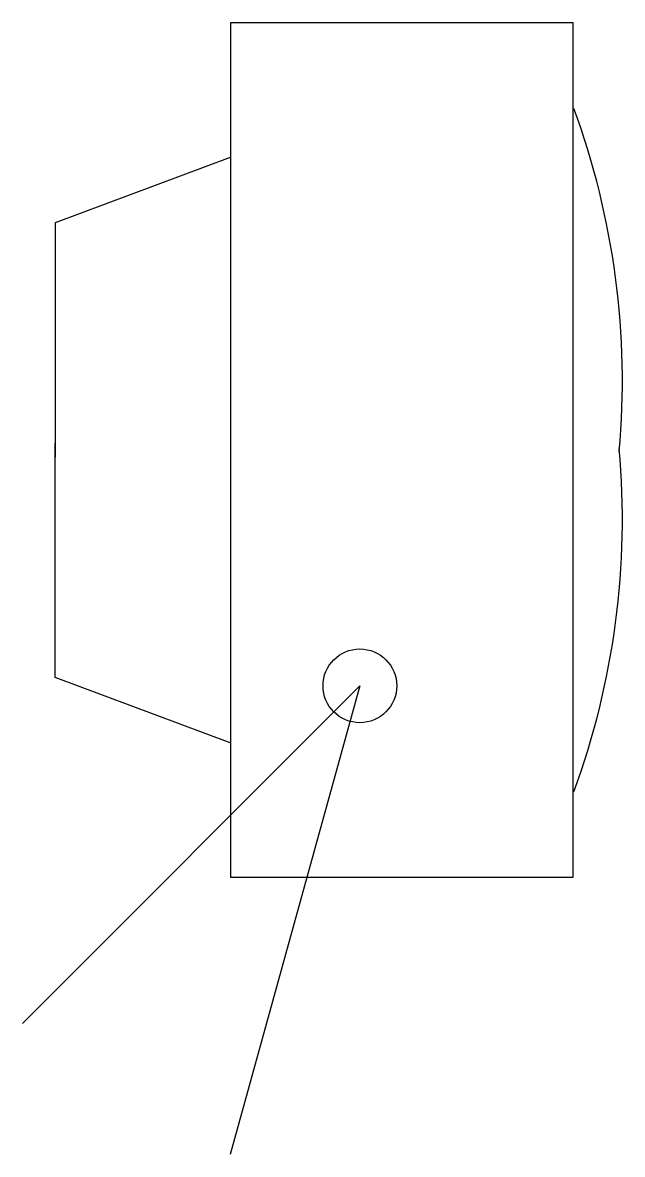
# Model space of a CAD drawing. Extents: x -0.386 to 0.035, y -0.794 to 0.
import ezdxf

# ---------------------------------------------------------------- set-up
doc = ezdxf.new("R2010")
doc.units = 0
doc.header["$LTSCALE"] = 0.5
doc.layers.get('0').update_dxf_attribs({"linetype": 'CONTINUOUS'})

msp = doc.modelspace()

# ---------------------------------------------------------------- linework, layer by layer
at = {"color": 0}
for p, q in [((-0.24, -0.6), (-0.24, 0)), ((-0.24, 0), (0, 0)), ((0, 0), (0, -0.6)), ((-0.24041, -0.09455), (-0.3633, -0.14043)), ((-0.3633, -0.14043), (-0.3633, -0.30483)), ((-0.3633, -0.45957), (-0.3633, -0.29517)), ((-0.24041, -0.50545), (-0.3633, -0.45957)), ((-0.14938, -0.46541), (-0.38606, -0.70245)), ((-0.14938, -0.46541), (-0.24041, -0.7942)), ((0, -0.6), (-0.24, -0.6))]:
    msp.add_line(p, q, dxfattribs=at)
msp.add_circle((-0.14938, -0.46541), 0.02588, dxfattribs=at)
for centre, start, end in [((-0.52289, -0.25196), 354.95444, 20.11568), ((-0.52289, -0.34804), 339.88432, 5.04556)]:
    msp.add_arc(centre, 0.55773, start, end, dxfattribs=at)

doc.saveas('drawing.dxf')
